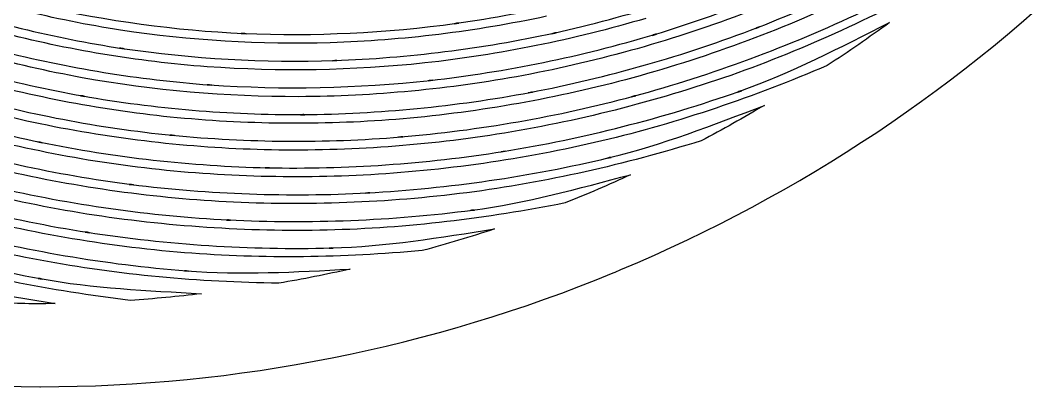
# Model space of a CAD drawing. Extents: x 1 to 151, y 102 to 252.
# Drawn here: x 75.3 to 125.4, y 102.2 to 120.5 of the extents above; entities that cross this region are included whole.
import ezdxf

# ---------------------------------------------------------------- set-up
doc = ezdxf.new("R2010")
doc.units = 0
doc.layers.add('Ebene_1', color=7, linetype='CONTINUOUS')

msp = doc.modelspace()

# ---------------------------------------------------------------- linework, layer by layer
at = {"layer": 'Ebene_1', "color": 7}
for p, q in [((96.862348, 120.3183), (97.087252, 120.3497)), ((96.973635, 120.3447), (96.973635, 120.3443)), ((111.85533, 120.08997), (112.04882, 120.16477)), ((111.94922, 120.13607), (111.94913, 120.13607)), ((86.267826, 119.83521), (86.502038, 119.82471)), ((86.384156, 119.84061), (86.384156, 119.84021)), ((101.70709, 119.82667), (101.92229, 119.87397)), ((101.81333, 119.86037), (101.81333, 119.86037)), ((106.71624, 119.74407), (106.92059, 119.80577)), ((106.81628, 119.78447), (106.81628, 119.78437)), ((80.211709, 119.1027), (80.443595, 119.0682)), ((80.330366, 119.0961), (80.330366, 119.0957)), ((90.798476, 118.476), (91.026093, 118.484)), ((90.91209, 118.491), (90.91209, 118.4904)), ((95.565656, 117.48066), (95.784357, 117.50506)), ((95.674233, 117.50306), (95.674233, 117.50276)), ((84.576393, 117.27818), (84.802846, 117.26188)), ((84.689233, 117.28048), (84.689233, 117.28018)), ((100.53836, 116.87494), (100.74853, 116.91484)), ((110.97312, 116.92263), (111.16274, 116.98973)), ((111.06504, 116.96493), (111.06502, 116.96493)), ((78.262028, 116.73645), (78.485379, 116.69685)), ((78.375642, 116.72675), (78.375642, 116.72645)), ((100.64151, 116.90434), (100.64151, 116.90444)), ((105.68551, 116.68184), (105.88559, 116.73574)), ((105.78206, 116.71754), (105.78211, 116.71754)), ((89.212517, 115.78957), (89.433154, 115.79157)), ((89.323417, 115.80057), (89.323417, 115.80047)), ((76.152197, 114.43824), (76.367407, 114.39404)), ((76.262321, 114.42584), (76.262321, 114.42584)), ((82.717837, 114.77172), (82.936924, 114.75002)), ((82.827963, 114.77092), (82.827963, 114.77095)), ((94.094867, 114.66705), (94.30775, 114.68485)), ((94.201114, 114.68563), (94.201114, 114.68565)), ((99.19398, 113.93724), (99.398718, 113.97024)), ((99.295187, 113.96324), (99.295187, 113.96324)), ((104.47726, 113.62393), (104.67308, 113.67083)), ((104.57304, 113.65613), (104.57306, 113.65613)), ((87.455552, 113.14542), (87.669209, 113.14042)), ((87.562575, 113.15242), (87.562575, 113.15242)), ((80.69409, 112.32544), (80.906198, 112.29864)), ((80.802277, 112.32154), (80.802277, 112.32144)), ((92.450355, 111.886), (92.657422, 111.8973)), ((92.553112, 111.9013), (92.553112, 111.9011)), ((97.672001, 111.02244), (97.872475, 111.04844)), ((97.769331, 111.04444), (97.769331, 111.04414)), ((85.529523, 110.55156), (85.736977, 110.54106)), ((85.633443, 110.55576), (85.633443, 110.55556)), ((78.50787, 109.94718), (78.712222, 109.91538)), ((78.612178, 109.94058), (78.612178, 109.94018)), ((90.632896, 109.14645), (90.834147, 109.15145)), ((90.732553, 109.15845), (90.732556, 109.15805)), ((83.43559, 108.01664), (83.636839, 108.00074)), ((83.537189, 108.01784), (83.537185, 108.01764)), ((76.159953, 107.64469), (76.357712, 107.60789)), ((76.259992, 107.63539), (76.259994, 107.63569)), ((76.237508, 102.24922), (76.254178, 102.24622)), ((76.254178, 102.24622), (76.270858, 102.24922))]:
    msp.add_line(p, q, dxfattribs=at)
for points in [[(111.94915, 120.13607), (115.73112, 121.60471), (119.37506, 123.40625), (122.83798, 125.51981)], [(105.15316, 108.08703), (114.074568, 111.819252), (122.189958, 117.241668), (129.05229, 124.05558)], [(106.81629, 119.78437), (110.57526, 120.92358), (114.22529, 122.39448), (117.72335, 124.18047)], [(101.81333, 119.86037), (105.52188, 120.68068), (109.15021, 121.82922), (112.65486, 123.29326)], [(96.973656, 120.3443), (100.60673, 120.85867), (104.18675, 121.69582), (107.67094, 122.84617)], [(121.44239, 122.69146), (117.97241, 120.75148), (114.36012, 119.07538), (110.61056, 117.75288)], [(80.265617, 120.00385), (76.944726, 120.51875), (73.677285, 121.3301), (70.501302, 122.42815)], [(70.407839, 121.52272), (73.636473, 120.41949), (76.957155, 119.6069), (80.330363, 119.0957)], [(116.64111, 121.67007), (113.01888, 119.96118), (109.25202, 118.57769), (105.38506, 117.53572)], [(76.262731, 121.21716), (79.588866, 120.45744), (82.97616, 119.99616), (86.384176, 119.84021)], [(105.78211, 116.71755), (109.69728, 117.7828), (113.50993, 119.19362), (117.17543, 120.93372)], [(101.44225, 120.69135), (97.905017, 119.93295), (94.307733, 119.49208), (90.691847, 119.37334)], [(106.38974, 120.58782), (102.79773, 119.52285), (99.118532, 118.78043), (95.39504, 118.36864)], [(111.46637, 120.90773), (107.8461, 119.52533), (104.10999, 118.46826), (100.30222, 117.74822)], [(78.34424, 117.63615), (74.912281, 118.26226), (71.543381, 119.19431), (68.277469, 120.42031)], [(90.691847, 119.37334), (87.204351, 119.27231), (83.715387, 119.48366), (80.265617, 120.00385)], [(86.384176, 119.84021), (89.922031, 119.6926), (93.46581, 119.86111), (96.973656, 120.3443)], [(96.973635, 120.3443), (96.935845, 120.3393), (96.900155, 120.3236), (96.862348, 120.3183)], [(97.087252, 120.3497), (97.049622, 120.3447), (97.011272, 120.34945), (96.973635, 120.3447)], [(100.64153, 116.90444), (104.49909, 117.64445), (108.2832, 118.72554), (111.94915, 120.13607)], [(111.06502, 116.9649), (113.6433, 117.88101), (116.07204, 119.1447), (118.51128, 120.38072)], [(111.94913, 120.13607), (111.91653, 120.12347), (111.88783, 120.10257), (111.85533, 120.08997)], [(112.04882, 120.16477), (112.01652, 120.15227), (111.98152, 120.14847), (111.94922, 120.13607)], [(118.51128, 120.38072), (117.499558, 119.64079), (116.468386, 118.927829), (115.41885, 118.24259)], [(68.150686, 119.51914), (71.469207, 118.28585), (74.890908, 117.35079), (78.375665, 116.72645)], [(84.563597, 118.18135), (81.085448, 118.44523), (77.63817, 119.01988), (74.262226, 119.8976)], [(86.384156, 119.84021), (86.345296, 119.84221), (86.306686, 119.83321), (86.267826, 119.83521)], [(86.502038, 119.82471), (86.462348, 119.82671), (86.423838, 119.83881), (86.384156, 119.84061)], [(90.912087, 118.4904), (94.57938, 118.62221), (98.227461, 119.08045), (101.81333, 119.86037)], [(95.674243, 117.50276), (99.44868, 117.93099), (103.1774, 118.6946), (106.81629, 119.78437)], [(101.81333, 119.86037), (101.77703, 119.85237), (101.74343, 119.83467), (101.70709, 119.82667)], [(101.92229, 119.87397), (101.88649, 119.86597), (101.84919, 119.86797), (101.81333, 119.86037)], [(106.81628, 119.78437), (106.78178, 119.77397), (106.75068, 119.75447), (106.71624, 119.74407)], [(106.92059, 119.80577), (106.88649, 119.79547), (106.85029, 119.79467), (106.81628, 119.78447)], [(74.230439, 118.9879), (77.659119, 118.10859), (81.158991, 117.53682), (84.689243, 117.28018)], [(80.330366, 119.0957), (80.291096, 119.1017), (80.250966, 119.09643), (80.211709, 119.1027)], [(80.330363, 119.0957), (83.832411, 118.57949), (87.37375, 118.37666), (90.912087, 118.4904)], [(80.443595, 119.0682), (80.405065, 119.0742), (80.368875, 119.0903), (80.330366, 119.0961)], [(76.263484, 115.33555), (72.72342, 116.08136), (69.257212, 117.14193), (65.90589, 118.50398)], [(90.91209, 118.4904), (90.87387, 118.4894), (90.8367, 118.4774), (90.798476, 118.476)], [(91.026093, 118.484), (90.987973, 118.483), (90.950213, 118.492), (90.91209, 118.491)], [(95.39504, 118.36864), (91.797127, 117.98398), (88.17277, 117.92161), (84.563597, 118.18135)], [(115.41885, 118.24259), (111.7869, 116.69046), (108.04536, 115.40524), (104.20313, 114.48786)], [(65.74613, 117.60859), (69.150012, 116.23725), (72.669191, 115.1717), (76.262321, 114.42581)], [(82.733759, 115.676), (79.13521, 116.04762), (75.577113, 116.74008), (72.101624, 117.74434)], [(89.133806, 116.69039), (85.516298, 116.68439), (81.905595, 117.00074), (78.34424, 117.63615)], [(84.689243, 117.28018), (88.350435, 117.02789), (92.026259, 117.10195), (95.674243, 117.50276)], [(100.30222, 117.74822), (96.618017, 117.06441), (92.880724, 116.7106), (89.133806, 116.69039)], [(105.38506, 117.53572), (101.63971, 116.53928), (97.813319, 115.87855), (93.950641, 115.56045)], [(95.674233, 117.50276), (95.637463, 117.49876), (95.602443, 117.48476), (95.565656, 117.48066)], [(95.784357, 117.50506), (95.747787, 117.50106), (95.710807, 117.50706), (95.674233, 117.50306)], [(110.61056, 117.75288), (106.82898, 116.43181), (102.93818, 115.45), (98.982646, 114.81788)], [(84.689233, 117.28018), (84.651623, 117.28318), (84.613993, 117.27518), (84.576393, 117.27818)], [(84.802846, 117.26188), (84.764486, 117.26488), (84.727586, 117.27768), (84.689233, 117.28048)], [(99.295187, 113.96321), (103.29982, 114.6134), (107.23836, 115.61761), (111.06502, 116.9649)], [(100.74853, 116.91484), (100.71323, 116.90784), (100.67683, 116.91084), (100.64151, 116.90434)], [(111.06502, 116.96493), (111.03322, 116.95363), (111.00492, 116.93393), (110.97312, 116.92263)], [(111.16274, 116.98973), (111.13094, 116.97853), (111.09674, 116.97613), (111.06504, 116.96493)], [(72.037619, 116.83658), (75.565852, 115.82864), (79.176774, 115.13718), (82.827963, 114.77096)], [(78.375642, 116.72645), (78.338132, 116.73345), (78.299532, 116.72945), (78.262028, 116.73645)], [(78.485379, 116.69685), (78.447979, 116.70385), (78.413029, 116.72005), (78.375642, 116.72675)], [(78.375665, 116.72645), (81.990056, 116.09297), (85.653812, 115.78306), (89.32344, 115.80047)], [(89.32344, 115.80047), (93.121471, 115.83187), (96.908928, 116.20115), (100.64153, 116.90444)], [(94.201114, 114.68566), (98.114176, 115.01833), (101.98963, 115.69827), (105.78211, 116.71755)], [(100.64151, 116.90444), (100.60631, 116.89744), (100.57361, 116.88164), (100.53836, 116.87494)], [(105.78211, 116.71754), (105.74891, 116.70854), (105.71871, 116.69084), (105.68551, 116.68184)], [(105.88559, 116.73574), (105.85169, 116.72674), (105.81599, 116.72674), (105.78206, 116.71754)], [(104.57306, 113.65615), (107.21735, 114.29401), (109.75104, 115.28785), (112.28997, 116.25961)], [(112.28997, 116.25961), (111.25443, 115.64442), (110.203375, 115.055729), (109.13783, 114.49411)], [(80.737131, 113.22917), (77.023434, 113.71714), (73.360908, 114.5356), (69.792072, 115.67364)], [(93.950641, 115.56045), (90.21574, 115.26564), (86.461817, 115.3046), (82.733759, 115.676)], [(89.323417, 115.80047), (89.286197, 115.80016), (89.249737, 115.78987), (89.212517, 115.78957)], [(89.433154, 115.79157), (89.396374, 115.79135), (89.360204, 115.80057), (89.323417, 115.80057)], [(87.403978, 114.04856), (83.659646, 114.14576), (79.931481, 114.57673), (76.263484, 115.33555)], [(69.695131, 114.76942), (73.317589, 113.62535), (77.034476, 112.80594), (80.802277, 112.32146)], [(76.262321, 114.42584), (76.226051, 114.43284), (76.188451, 114.43084), (76.152197, 114.43824)], [(76.367407, 114.39404), (76.331487, 114.40104), (76.298227, 114.41834), (76.262321, 114.42584)], [(76.262321, 114.42581), (79.983835, 113.66693), (83.765354, 113.24044), (87.562575, 113.15239)], [(82.827963, 114.77095), (82.791353, 114.77495), (82.754443, 114.76795), (82.717837, 114.77172)], [(82.827963, 114.77096), (86.609176, 114.40506), (90.415011, 114.37633), (94.201114, 114.68566)], [(82.936924, 114.75002), (82.900044, 114.75402), (82.864834, 114.76722), (82.827963, 114.77092)], [(98.982646, 114.81788), (95.153459, 114.21853), (91.278826, 113.96103), (87.403978, 114.04856)], [(104.20313, 114.48786), (100.30557, 113.56955), (96.334223, 112.99922), (92.335578, 112.78402)], [(94.201114, 114.68565), (94.165214, 114.68265), (94.130774, 114.67005), (94.094867, 114.66705)], [(94.30775, 114.68485), (94.27225, 114.68185), (94.23661, 114.68885), (94.201114, 114.68563)], [(109.13783, 114.49411), (105.33286, 113.31418), (101.44268, 112.42527), (97.492078, 111.91004)], [(87.562575, 113.15239), (91.489711, 113.07439), (95.415959, 113.34565), (99.295187, 113.96321)], [(99.295187, 113.96324), (99.260737, 113.95724), (99.228437, 113.94284), (99.19398, 113.93724)], [(99.398718, 113.97024), (99.364498, 113.96424), (99.329418, 113.96824), (99.295187, 113.96324)], [(78.581556, 110.84948), (74.753896, 111.46259), (70.988852, 112.41506), (67.330549, 113.69567)], [(92.553112, 111.90112), (96.604066, 112.12923), (100.62625, 112.71628), (104.57306, 113.65615)], [(104.57306, 113.65613), (104.54026, 113.64813), (104.51006, 113.63183), (104.47726, 113.62393)], [(104.67308, 113.67083), (104.64028, 113.66283), (104.60588, 113.66383), (104.57304, 113.65613)], [(85.508584, 111.45636), (81.637728, 111.66605), (77.793695, 112.22046), (74.02104, 113.11173)], [(92.335578, 112.78402), (88.463685, 112.58793), (84.582523, 112.73712), (80.737131, 113.22917)], [(87.562575, 113.15242), (87.526755, 113.15313), (87.491375, 113.14442), (87.455552, 113.14542)], [(87.669209, 113.14042), (87.633379, 113.14119), (87.598409, 113.15162), (87.562575, 113.15242)], [(67.203353, 112.7949), (70.91414, 111.50701), (74.731886, 110.55149), (78.612178, 109.94018)], [(97.769341, 111.04413), (100.4371, 111.39819), (103.03319, 112.11308), (105.63167, 112.80769)], [(105.63167, 112.80769), (104.557351, 112.310707), (103.47075, 111.840716), (102.37289, 111.39816)], [(73.990029, 112.20161), (77.814688, 111.30879), (81.711044, 110.75798), (85.633453, 110.55555)], [(80.802277, 112.32144), (80.766397, 112.32644), (80.729957, 112.32077), (80.69409, 112.32544)], [(80.906198, 112.29864), (80.870938, 112.30264), (80.837528, 112.31694), (80.802277, 112.32154)], [(80.802277, 112.32146), (84.699048, 111.83346), (88.631553, 111.69258), (92.553112, 111.90112)], [(97.492078, 111.91004), (93.518701, 111.4041), (89.50855, 111.25243), (85.508584, 111.45636)], [(92.553112, 111.9011), (92.518472, 111.8991), (92.484992, 111.8879), (92.450355, 111.886)], [(92.657422, 111.8973), (92.622612, 111.8953), (92.587922, 111.9033), (92.553112, 111.9013)], [(76.261168, 108.54538), (72.325919, 109.29196), (68.464764, 110.38713), (64.723604, 111.81734)], [(102.37289, 111.39816), (98.473276, 110.62563), (94.520418, 110.14712), (90.545661, 110.04797)], [(64.566549, 110.92082), (68.359443, 109.48184), (72.272422, 108.38222), (76.259994, 107.63568)], [(83.442957, 108.92229), (79.451332, 109.25327), (75.496942, 109.93917), (71.62659, 110.97047)], [(85.633453, 110.55555), (89.685301, 110.35905), (93.74628, 110.52205), (97.769341, 111.04413)], [(97.769331, 111.04414), (97.736311, 111.04014), (97.705021, 111.02674), (97.672001, 111.02244)], [(97.872475, 111.04844), (97.838285, 111.04444), (97.803525, 111.04862), (97.769331, 111.04444)], [(90.545661, 110.04797), (86.541854, 109.96007), (82.538171, 110.22869), (78.581556, 110.84948)], [(85.633443, 110.55556), (85.598743, 110.55756), (85.564213, 110.54956), (85.529523, 110.55156)], [(85.736977, 110.54106), (85.702087, 110.54306), (85.668327, 110.55396), (85.633443, 110.55576)], [(71.56223, 110.06272), (75.485327, 109.02777), (79.492739, 108.34328), (83.537195, 108.01765)], [(78.612178, 109.94018), (78.577678, 109.94518), (78.542358, 109.94118), (78.50787, 109.94718)], [(78.712222, 109.91538), (78.678172, 109.92038), (78.646222, 109.93518), (78.612178, 109.94058)], [(78.612178, 109.94018), (82.621186, 109.3212), (86.677045, 109.0594), (90.732556, 109.15805)], [(90.732556, 109.15805), (93.467779, 109.23265), (96.167621, 109.68714), (98.869809, 110.10575)], [(98.869809, 110.10575), (97.679283, 109.714781), (96.478598, 109.355455), (95.26902, 109.02815)], [(80.746438, 106.54955), (76.7989, 107.01951), (72.891819, 107.7869), (69.080911, 108.92073)], [(95.26902, 109.02815), (91.335322, 108.67413), (87.380367, 108.60752), (83.442957, 108.92229)], [(90.732556, 109.15805), (90.699056, 109.15714), (90.666396, 109.14725), (90.632896, 109.14645)], [(90.834147, 109.15145), (90.800157, 109.15057), (90.766547, 109.15845), (90.732553, 109.15845)], [(88.138417, 107.40418), (84.154036, 107.45788), (80.178695, 107.81425), (76.261168, 108.54538)], [(47.74646, 107.91641), (56.783368, 104.188559), (66.461907, 102.263389), (76.237508, 102.24922)], [(68.983581, 108.01647), (71.60774, 107.24226), (74.313716, 106.82836), (77.014973, 106.40298)], [(76.270858, 102.24922), (86.046457, 102.26339), (95.724994, 104.18856), (104.7619, 107.91641)], [(83.537185, 108.01764), (83.503355, 108.02064), (83.469425, 108.01364), (83.43559, 108.01664)], [(83.636839, 108.00074), (83.603179, 108.00374), (83.570849, 108.01504), (83.537189, 108.01784)], [(83.537195, 108.01765), (86.249211, 107.80719), (88.96614, 107.96505), (91.68104, 108.10875)], [(91.68104, 108.10875), (90.506343, 107.843835), (89.325085, 107.608902), (88.138417, 107.40418)], [(104.7619, 107.91641), (104.892482, 107.972912), (105.022902, 108.029786), (105.15316, 108.08703)], [(76.259994, 107.63569), (76.226994, 107.64169), (76.192944, 107.63869), (76.159953, 107.64469)], [(76.357712, 107.60789), (76.324372, 107.61389), (76.293322, 107.62919), (76.259992, 107.63539)], [(76.259994, 107.63568), (78.906503, 107.14813), (81.597433, 107.04094), (84.282081, 106.88341)], [(84.282081, 106.88341), (83.106507, 106.742608), (81.927589, 106.631287), (80.746438, 106.54955)], [(76.254178, 106.37308), (75.254837, 106.391114), (74.25599, 106.430286), (73.258306, 106.49057)], [(77.014973, 106.40298), (76.76143, 106.391651), (76.507828, 106.381684), (76.254178, 106.37308)]]:
    msp.add_open_spline(points, degree=3, dxfattribs=at)

doc.saveas('drawing.dxf')
